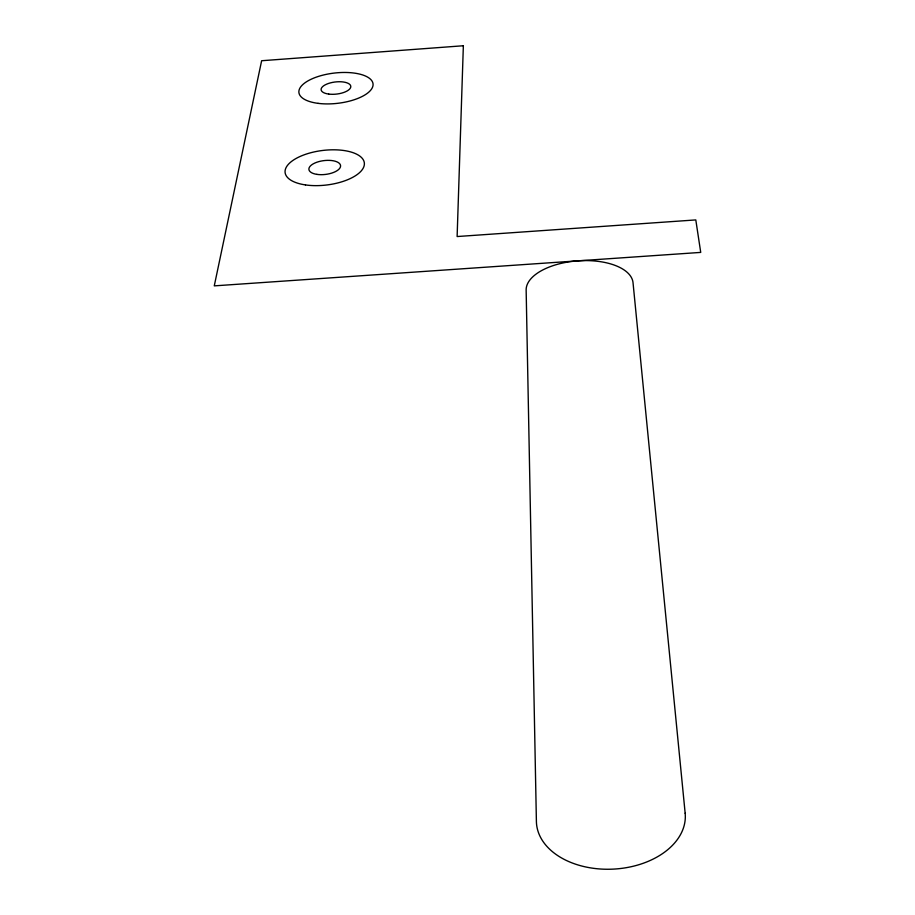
<?xml version="1.0" encoding="UTF-8"?>
<svg xmlns="http://www.w3.org/2000/svg" width="915" height="915" viewBox="0 0 915 915"><rect width="100%" height="100%" fill="white"/><g stroke="black" fill="none" stroke-linecap="round" stroke-linejoin="round"><path stroke-width="1.37" d="M463.356 45.75L457.123 236.539L695.8 219.92L700.73 252.403L214.27 285.869L261.633 60.733L463.356 45.75M685.163 813.252L633.031 282.735A53.573 26.078 -4.1 0 0 578.097 260.844A53.573 26.078 -4.1 0 0 526.148 290.021L536.396 821.453A74.527 50.474 -3 0 0 613.816 869.09A74.527 50.474 -3 0 0 685.163 813.252M318.054 103.349A37.321 15.223 -6.7 0 0 373.068 84.26A37.321 15.223 -6.7 0 0 316.784 76.963A37.321 15.223 -6.7 0 0 318.054 103.349M305.484 184.922A39.894 17.374 -7 0 0 364.376 163.488A39.894 17.374 -7 0 0 304.34 154.749A39.894 17.374 -7 0 0 305.484 184.922M316.91 174.376A15.955 6.954 -7 0 0 340.586 165.878A15.955 6.954 -7 0 0 316.693 162.287A15.955 6.954 -7 0 0 316.91 174.376M328.691 94.073A14.926 6.085 -6.7 0 0 350.8 86.49A14.926 6.085 -6.7 0 0 328.394 83.494A14.926 6.085 -6.7 0 0 328.691 94.073"/></g></svg>
